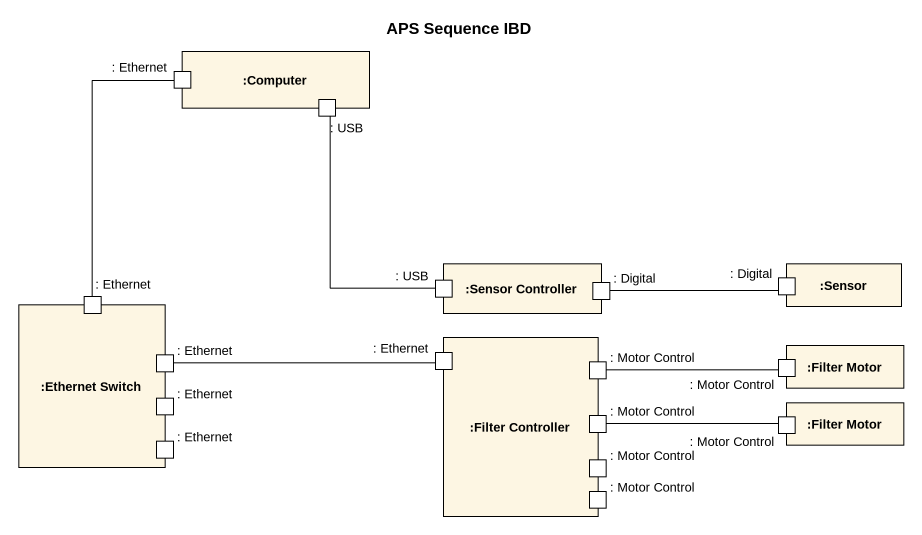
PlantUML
@startuml
title APS Sequence IBD
rectangle ":Computer" as Computer {
  port ": Ethernet" as Ethernet
  port ": USB" as USB
}
rectangle ":Ethernet Switch" as Ethernet_Switch {
  port ": Ethernet" as Ethernet_2
  port ": Ethernet" as Ethernet_3
  port ": Ethernet" as Ethernet_5
  port ": Ethernet" as Ethernet_6
}
rectangle ":Sensor Controller" as Sensor_Controller {
  port ": USB" as USB_2
  port ": Digital" as Digital
}
rectangle ":Sensor" as Sensor {
  port ": Digital" as Digital_2
}
rectangle ":Filter Controller" as Filter_Controller {
  port ": Ethernet" as Ethernet_4
  port ": Motor Control" as Motor_Control
  port ": Motor Control" as Motor_Control_3
  port ": Motor Control" as Motor_Control_4
  port ": Motor Control" as Motor_Control_6
}
rectangle ":Filter Motor" as Filter_Motor {
  port ": Motor Control" as Motor_Control_2
}
rectangle ":Filter Motor" as Filter_Motor_2 {
  port ": Motor Control" as Motor_Control_5
}
Ethernet_2 -up- Ethernet
USB_2 -up- USB
Digital -right- Digital_2
Ethernet_4 -left- Ethernet_3
Motor_Control -right- Motor_Control_2
Motor_Control_3 -right- Motor_Control_5
@enduml
